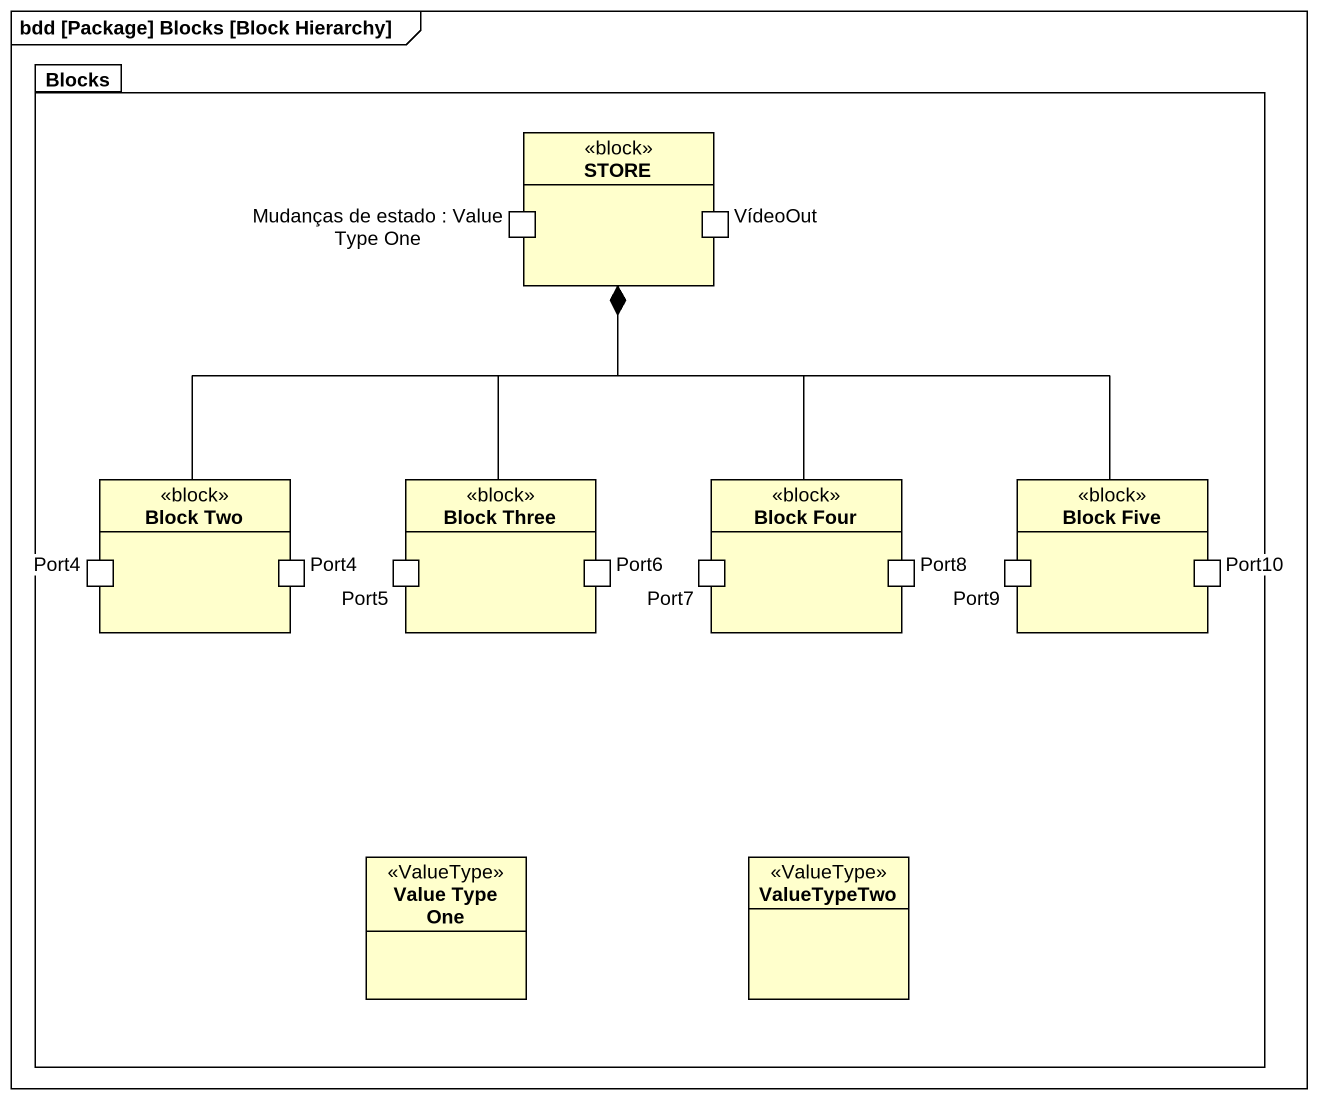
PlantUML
@startuml
mainframe bdd [Package] Blocks [Block Hierarchy]
allowmixing
hide circle
hide empty members
package Blocks {
  rectangle STORE <<block>> {
    port "Mudanças de estado : Value Type One" as Mudanças_de_estado
    port VídeoOut
  }
  rectangle "Block Two" as Block_Two <<block>> {
    port Port4
    port "Port4" as Port4_2
  }
  rectangle "Block Three" as Block_Three <<block>> {
    port Port5
    port Port6
  }
  rectangle "Block Four" as Block_Four <<block>> {
    port Port7
    port Port8
  }
  rectangle "Block Five" as Block_Five <<block>> {
    port Port9
    port Port10
  }
  class "Value Type One" as Value_Type_One <<ValueType>>
  class ValueTypeTwo <<ValueType>>
}
Block_Two -up-* STORE
Block_Three -up-* STORE
Block_Four -up-* STORE
Block_Five -up-* STORE
@enduml
